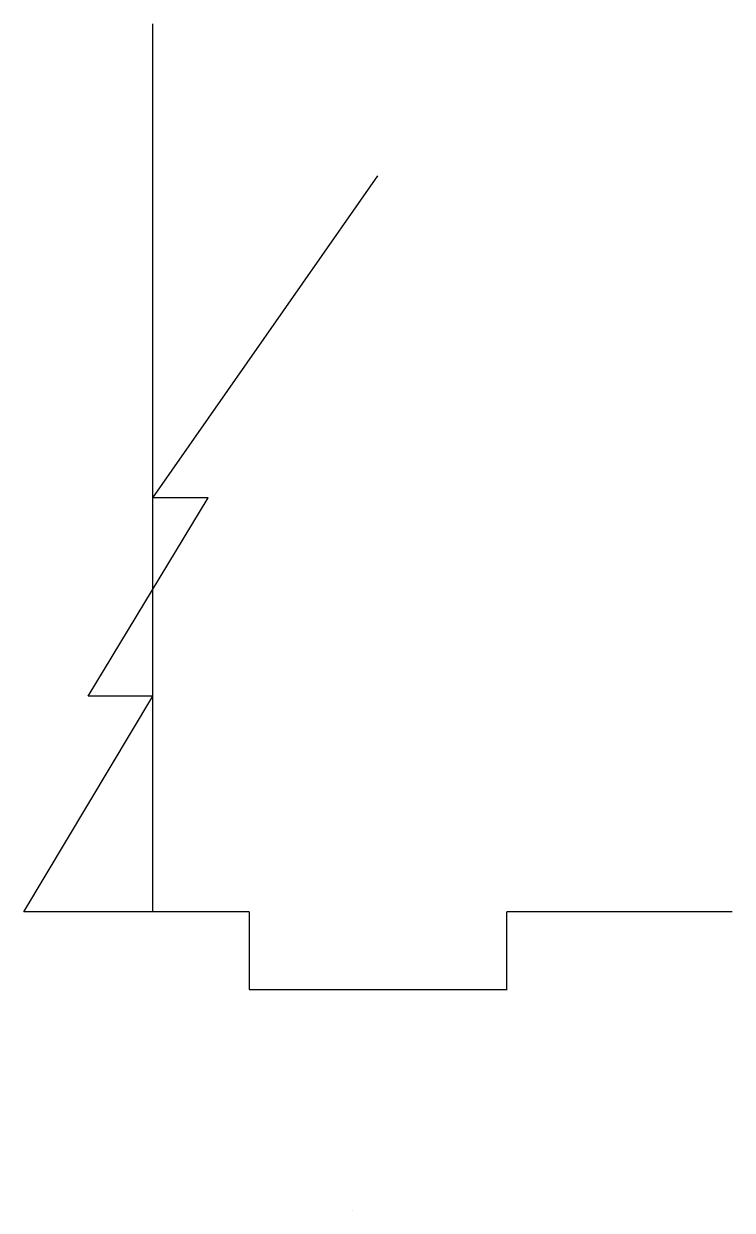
# Model space of a CAD drawing. Header units: millimetres. Extents: x 2400 to 3500, y 784 to 2626.
import ezdxf

# ---------------------------------------------------------------- set-up
doc = ezdxf.new("R2010")
doc.units = ezdxf.units.MM

msp = doc.modelspace()

# ---------------------------------------------------------------- linework, layer by layer
for p, q in [((2600.4, 1247), (2600.4, 2625.8)), ((2600.4, 1889.8), (2950.1, 2389.7)), ((2500.3, 1581.7), (2686.5, 1889.8)), ((2686.5, 1889.8), (2600.4, 1889.8)), ((2400.1, 1247), (2600.4, 1581.7)), ((2600.4, 1581.7), (2500.3, 1581.7)), ((2750.1, 1247), (2400.1, 1247)), ((2750.1, 1247), (2750.1, 1126.6)), ((3150.1, 1125.5), (3150.1, 1247)), ((3500.1, 1247), (3150.1, 1247)), ((2750.1, 1126.6), (3150.1, 1126.6)), ((2910.6, 783.6), (2910.6, 783.6))]:
    msp.add_line(p, q)

doc.saveas('drawing.dxf')
